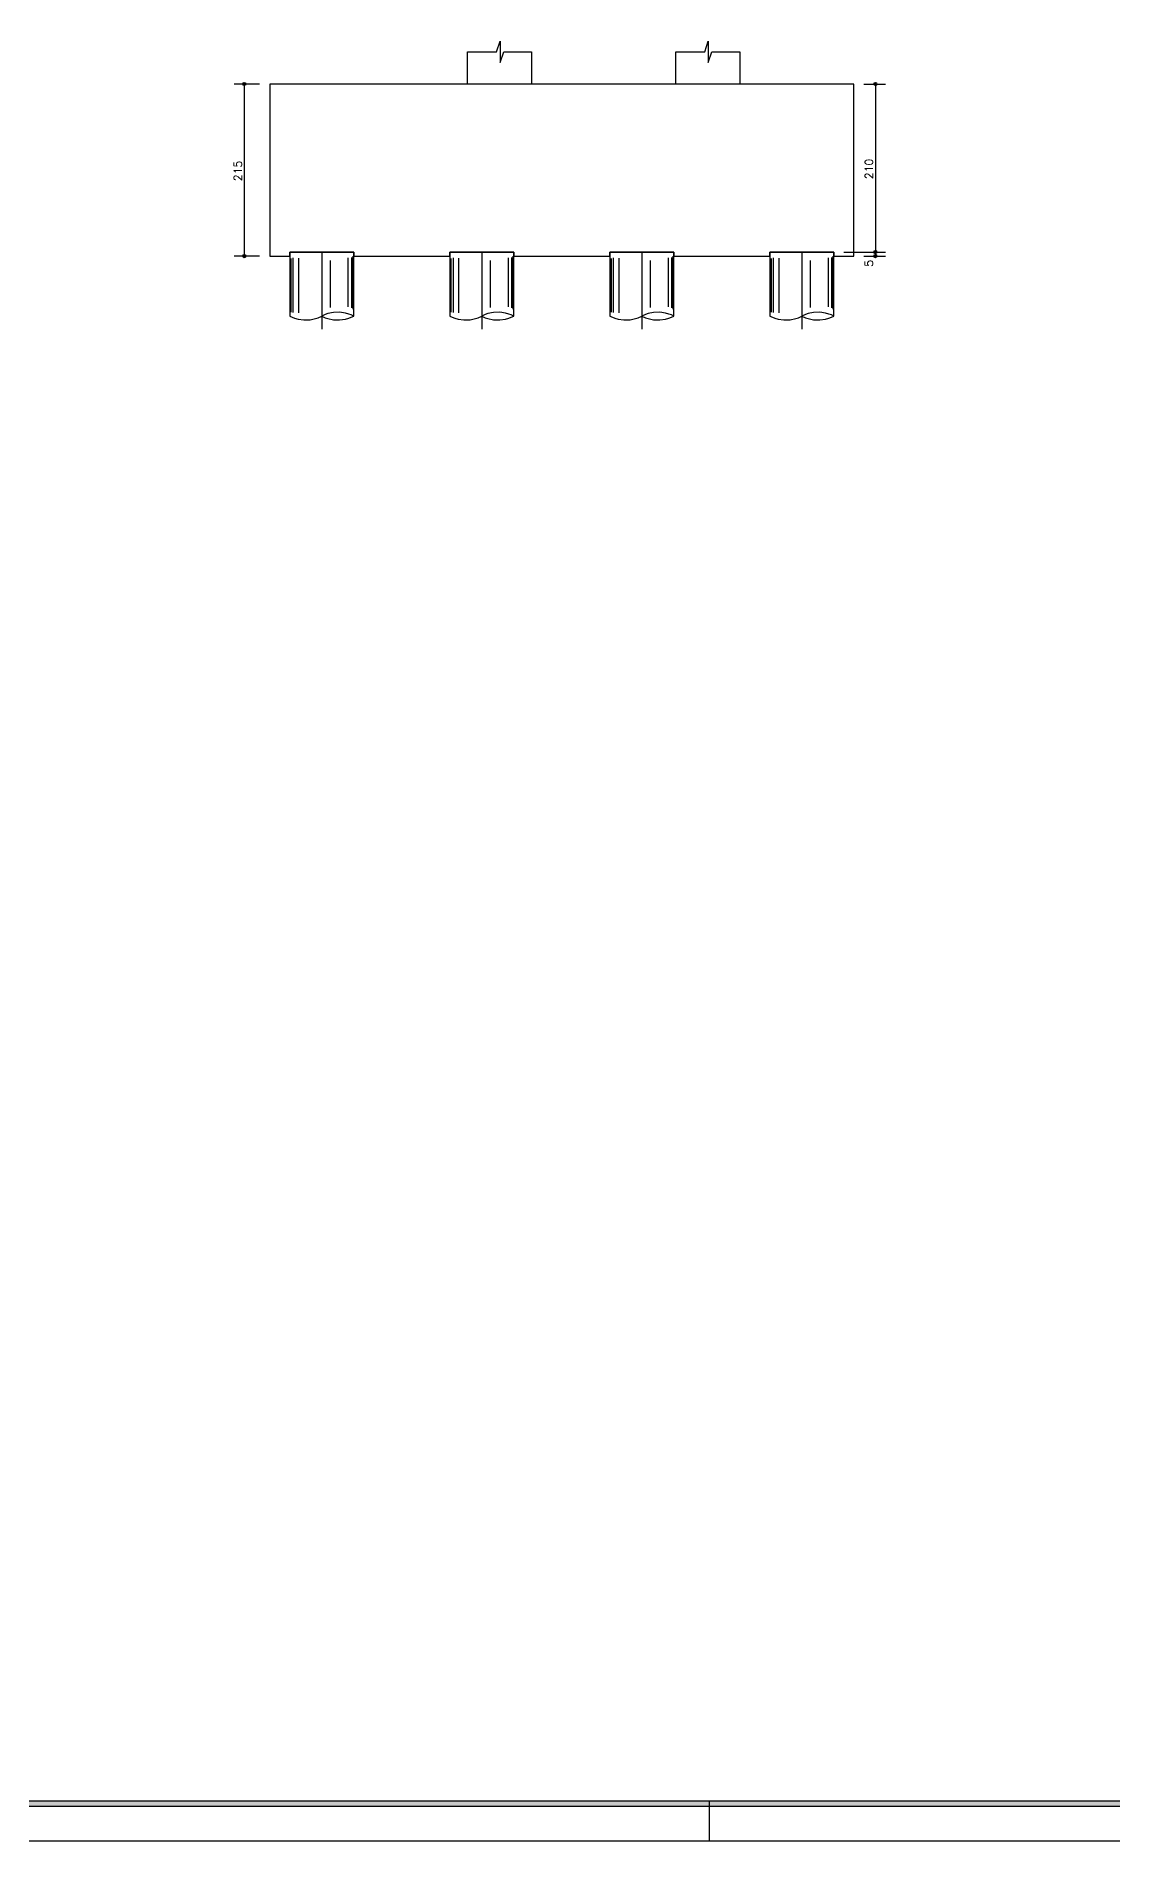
# Model space of a CAD drawing. Extents: x 187 to 6132, y -1204 to 3001.
# Drawn here: x 3441 to 4786, y -1204 to 1051 of the extents above; entities that cross this region are included whole.
import ezdxf

# ---------------------------------------------------------------- set-up
doc = ezdxf.new("R2010")
doc.units = 0
doc.header["$LTSCALE"] = 50
doc.header["$MEASUREMENT"] = 0
doc.linetypes.add('ESTILO_TQS_0002', pattern=[0.3, 0.2, -0.1])
doc.layers.get('0').update_dxf_attribs({"color": 245, "linetype": 'CONTINUOUS'})
for name, color, linetype in [('01', 7, 'CONTINUOUS'), ('210', 7, 'ESTILO_TQS_0002'), ('221', 102, 'CONTINUOUS'), ('30', 4, 'CONTINUOUS')]:
    doc.layers.add(name, color=color, linetype=linetype)
doc.styles.get("Standard").update_dxf_attribs({"font": 'ROMANS.SHX'})

# ---------------------------------------------------------------- blocks, each defined once
blk = doc.blocks.new('ESTACR', base_point=(2.576772, 7.896558))
for p, q in [((3.076772, 7.896558), (2.076772, 7.896558)), ((2.076772, 7.896558), (2.076772, 6.896558)), ((2.576772, 7.896558), (2.576772, 6.692342)), ((3.076772, 6.896558), (3.076772, 7.896558)), ((2.100326, 6.958165), (2.100326, 7.796521)), ((2.133797, 6.953296), (2.133797, 7.804268)), ((2.22082, 6.948428), (2.220821, 7.801686)), ((2.712841, 7.031191), (2.71284, 7.765527)), ((2.992438, 7.040928), (2.992438, 7.804268)), ((3.0463, 7.026323), (3.0463, 7.809434)), ((3.066201, 7.006848), (3.066201, 7.832679))]:
    blk.add_line(p, q)
for points in [[(2.076772, 6.896558), (2.115884, 6.878214), (2.154125, 6.863771), (2.207436, 6.848873), (2.296409, 6.83645), (2.394287, 6.839813), (2.479725, 6.857582), (2.521185, 6.871588), (2.576771, 6.896558)], [(3.076772, 6.896557), (3.037659, 6.914902), (2.999419, 6.929344), (2.946108, 6.944243), (2.857134, 6.956665), (2.759257, 6.953301), (2.673818, 6.935533), (2.632358, 6.921528), (2.576772, 6.896557)], [(2.576772, 6.896559), (2.632358, 6.871588), (2.673818, 6.857583), (2.759257, 6.839814), (2.857134, 6.836451), (2.946108, 6.848873), (2.999419, 6.863772), (3.037659, 6.878214), (3.076772, 6.896559)]]:
    blk.add_lwpolyline(points)

msp = doc.modelspace()

# ---------------------------------------------------------------- linework, layer by layer
for p, q in [((3979.935882, 990.836433), (3979.935882, 1030.836433)), ((4059.935882, 1030.836433), (4059.935882, 990.836433)), ((4239.935882, 990.836433), (4239.935882, 1030.836433)), ((4319.935882, 1030.836433), (4319.935882, 990.836433)), ((4281.530458, -1154.290025), (4281.530458, -1204.290025))]:
    msp.add_line(p, q)
for points in [[(186.530458, -1204.290025), (6131.530458, -1204.290025), (6131.530458, 3000.709975), (186.530458, 3000.709975), (186.530458, -1204.290025)], [(6081.530458, -1154.290025), (6081.530458, -1161.290025), (304.530458, -1161.290025), (304.530458, 2957.709975), (6081.530458, 2957.709975), (6081.530458, 2950.709975), (311.530458, 2950.709975), (311.530458, -1154.290025), (6081.530458, -1154.290025)], [(311.530458, -1154.290025), (6081.530458, -1154.290025), (6081.530458, 2950.709975), (311.530458, 2950.709975), (311.530458, -1154.290025)], [(3979.935882, 1030.836433), (4016.158497, 1030.836433), (4020.60292, 1044.169754), (4020.60292, 1017.503113), (4025.047369, 1030.836433), (4059.935882, 1030.836433)], [(4239.935882, 1030.836433), (4276.158497, 1030.836433), (4280.60292, 1044.169754), (4280.60292, 1017.503113), (4285.047369, 1030.836433), (4319.935882, 1030.836433)]]:
    msp.add_lwpolyline(points)
for points in [[(6081.530458, -1161.290025), (304.530458, -1161.290025), (311.530458, -1154.290025)], [(6081.530458, -1161.290025), (311.530458, -1154.290025), (6081.530458, -1154.290025)]]:
    msp.add_solid(points)
at = {"layer": '01'}
msp.add_lwpolyline([(4357.622562, 775.836433), (4357.622562, 780.836433), (4437.622562, 780.836433), (4437.622562, 775.836433), (4462.622562, 775.836433), (4462.622562, 990.836433), (3732.622562, 990.836433), (3732.622562, 775.836433), (3757.622562, 775.836433), (3757.622562, 780.836433), (3837.622562, 780.836433), (3837.622562, 775.836433), (3957.622562, 775.836433), (3957.622562, 780.836433), (4037.622562, 780.836433), (4037.622562, 775.836433), (4157.622562, 775.836433), (4157.622562, 780.836433), (4237.622562, 780.836433), (4237.622562, 775.836433), (4357.622562, 775.836433)], dxfattribs=at)
at = {"layer": '221', "color": 11, "linetype": 'Continuous'}
for p, q in [((3720.122562, 990.836433), (3688.410931, 990.836433)), ((3700.910931, 990.836433), (3700.910931, 775.836433)), ((4475.122562, 990.836433), (4501.905551, 990.836433)), ((4489.405551, 990.836433), (4489.405551, 780.836433)), ((3720.122562, 775.836433), (3688.410931, 775.836433)), ((4450.122562, 780.836433), (4501.905551, 780.836433)), ((4450.122562, 780.836433), (4501.905551, 780.836433)), ((4475.122562, 775.836433), (4501.905551, 775.836433)), ((4489.405551, 780.836433), (4489.405551, 775.836433))]:
    msp.add_line(p, q, dxfattribs=at)
for centre, radius in [((3700.910931, 990.836433), 2), ((4489.405551, 990.836433), 2), ((3700.910931, 990.836433), 1), ((4489.405551, 990.836433), 1), ((3700.910931, 775.836433), 2), ((3700.910931, 775.836433), 1), ((4489.405551, 780.836433), 2), ((4489.405551, 780.836433), 2), ((4489.405551, 775.836433), 2), ((4489.405551, 780.836433), 1), ((4489.405551, 780.836433), 1), ((4489.405551, 775.836433), 1)]:
    msp.add_circle(centre, radius, dxfattribs=at)
at = {"layer": '30'}
msp.add_lwpolyline([(4357.622562, 775.836433), (4357.622562, 780.836433), (4437.622562, 780.836433), (4437.622562, 775.836433), (4462.622562, 775.836433), (4462.622562, 990.836433), (3732.622562, 990.836433), (3732.622562, 775.836433), (3757.622562, 775.836433), (3757.622562, 780.836433), (3837.622562, 780.836433), (3837.622562, 775.836433), (3957.622562, 775.836433), (3957.622562, 780.836433), (4037.622562, 780.836433), (4037.622562, 775.836433), (4157.622562, 775.836433), (4157.622562, 780.836433), (4237.622562, 780.836433), (4237.622562, 775.836433), (4357.622562, 775.836433)], dxfattribs=at)

# ---------------------------------------------------------------- block references
at = {"layer": '210', "xscale": 80, "yscale": 80}
for p in [(3797.622562, 780.836433), (3997.622562, 780.836433), (4197.622562, 780.836433), (4397.622562, 780.836433)]:
    msp.add_blockref('ESTACR', p, dxfattribs=at)

# ---------------------------------------------------------------- texts
at = {"layer": '221', "color": 11, "linetype": 'Continuous'}
for s, p in [('215', (3697.910931, 869.336433)), ('210', (4486.405551, 871.836433)), ('5', (4486.405551, 762.503103))]:
    msp.add_text(s, height=10, rotation=90, dxfattribs=at).set_placement(p)

doc.saveas('drawing.dxf')
